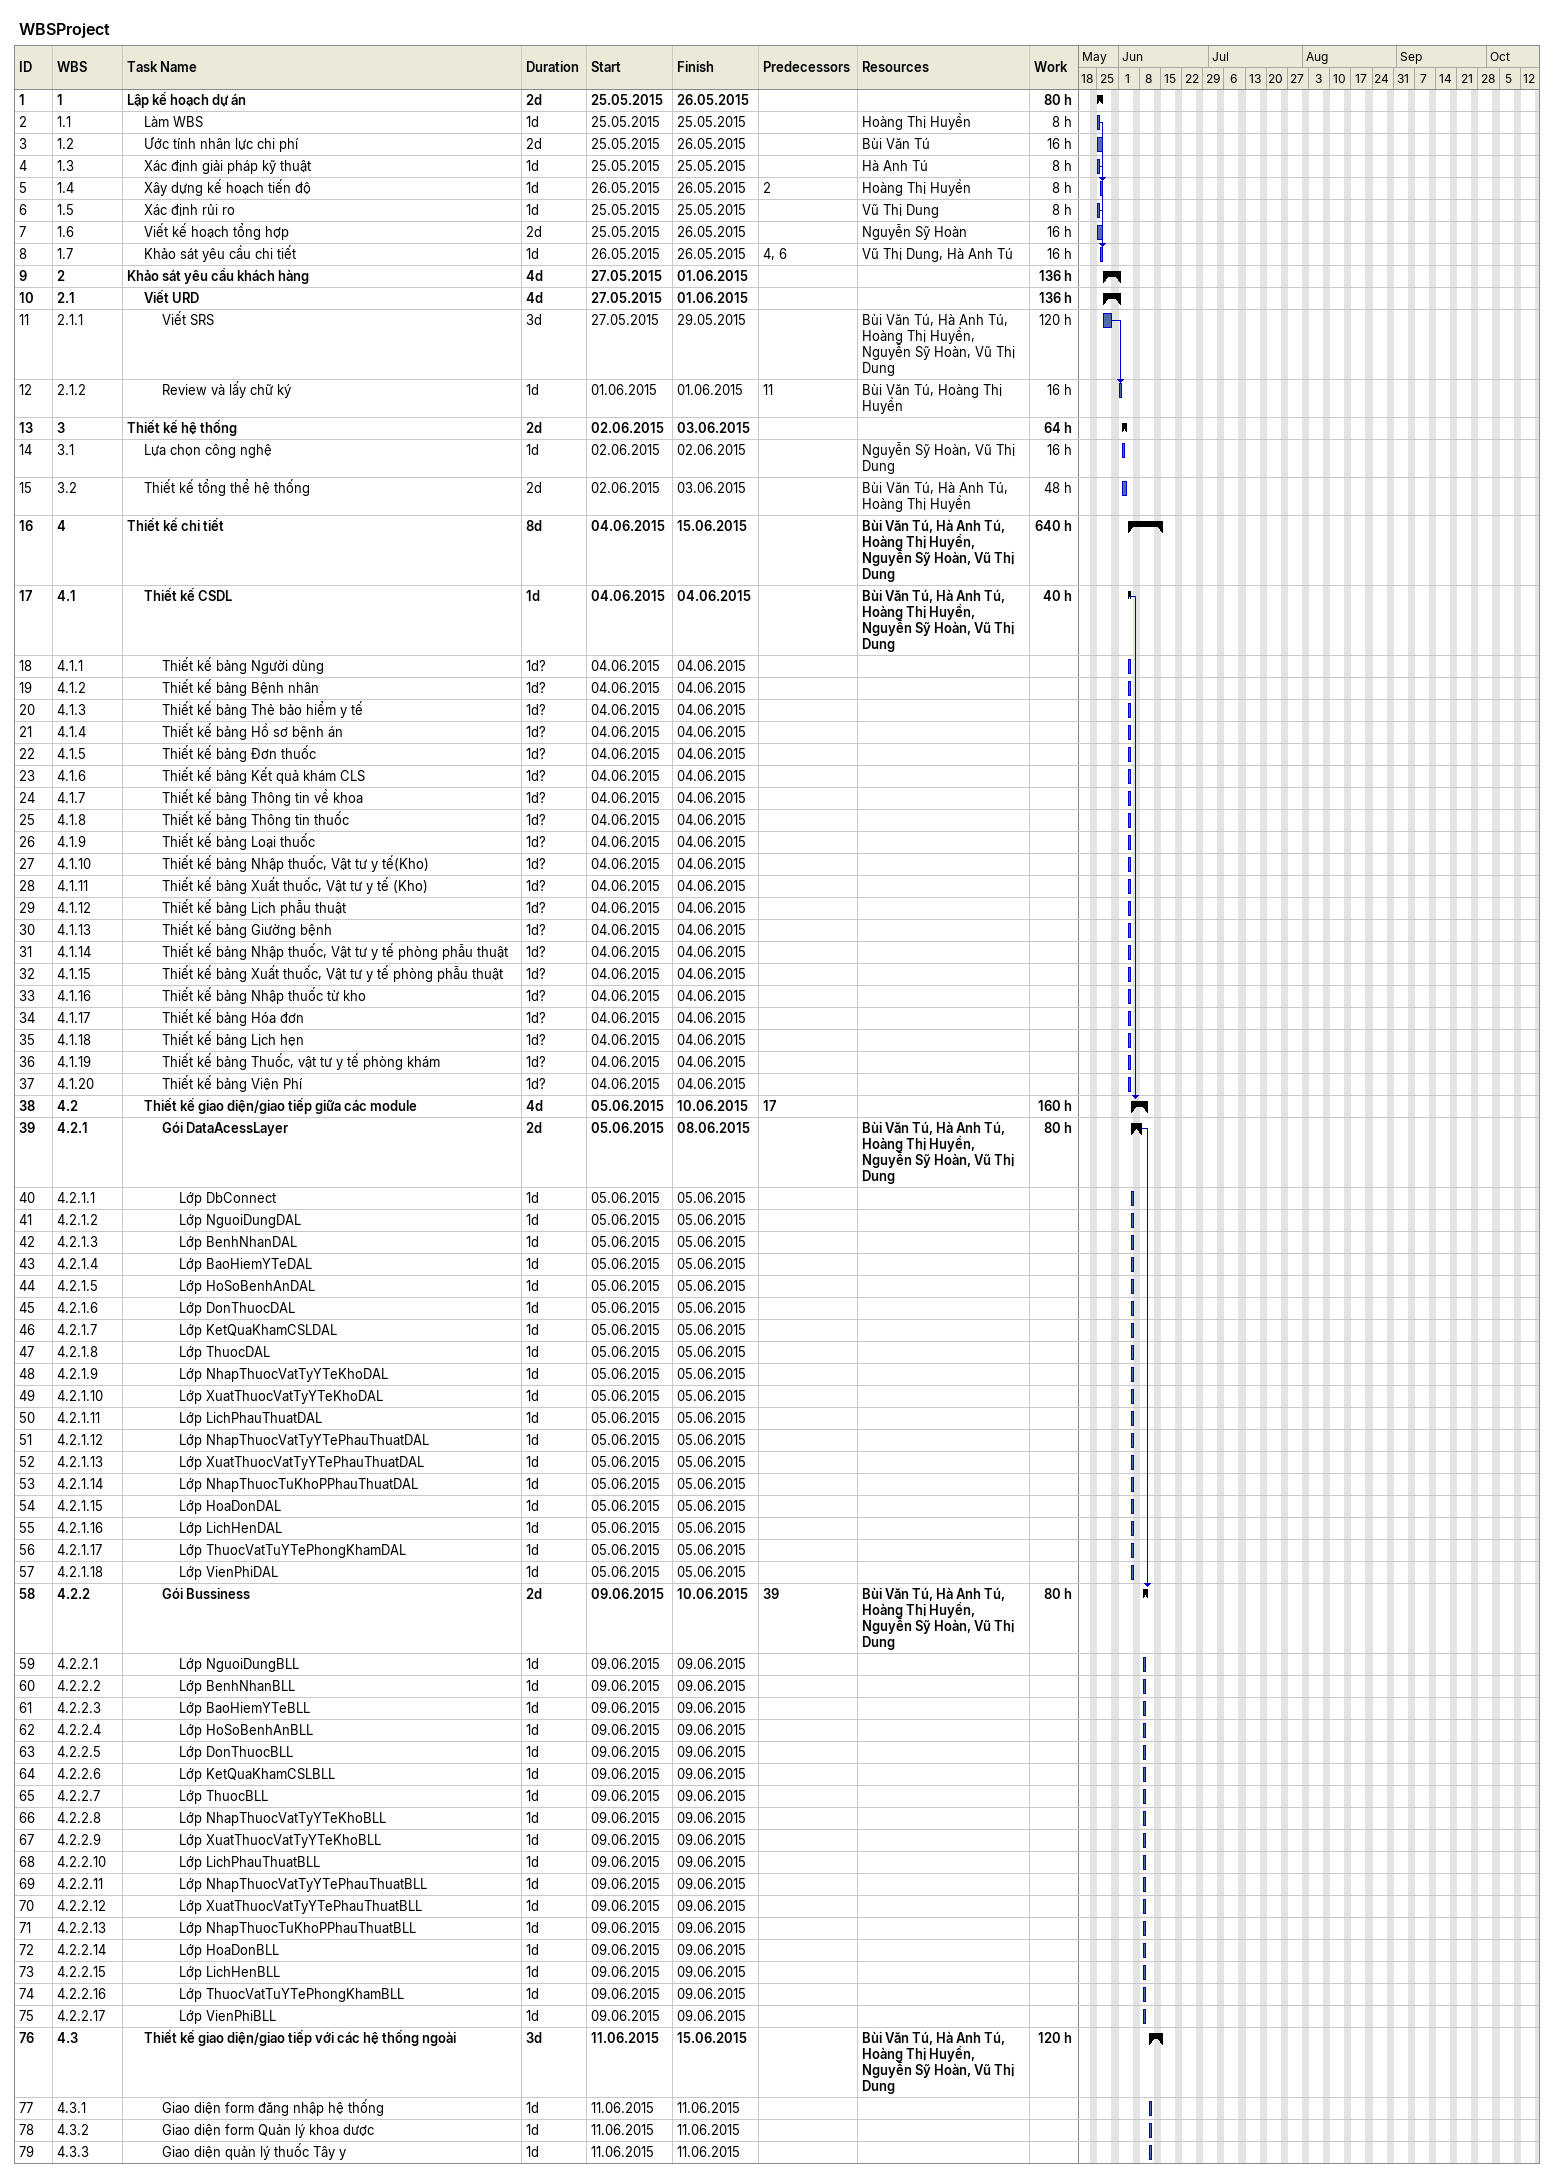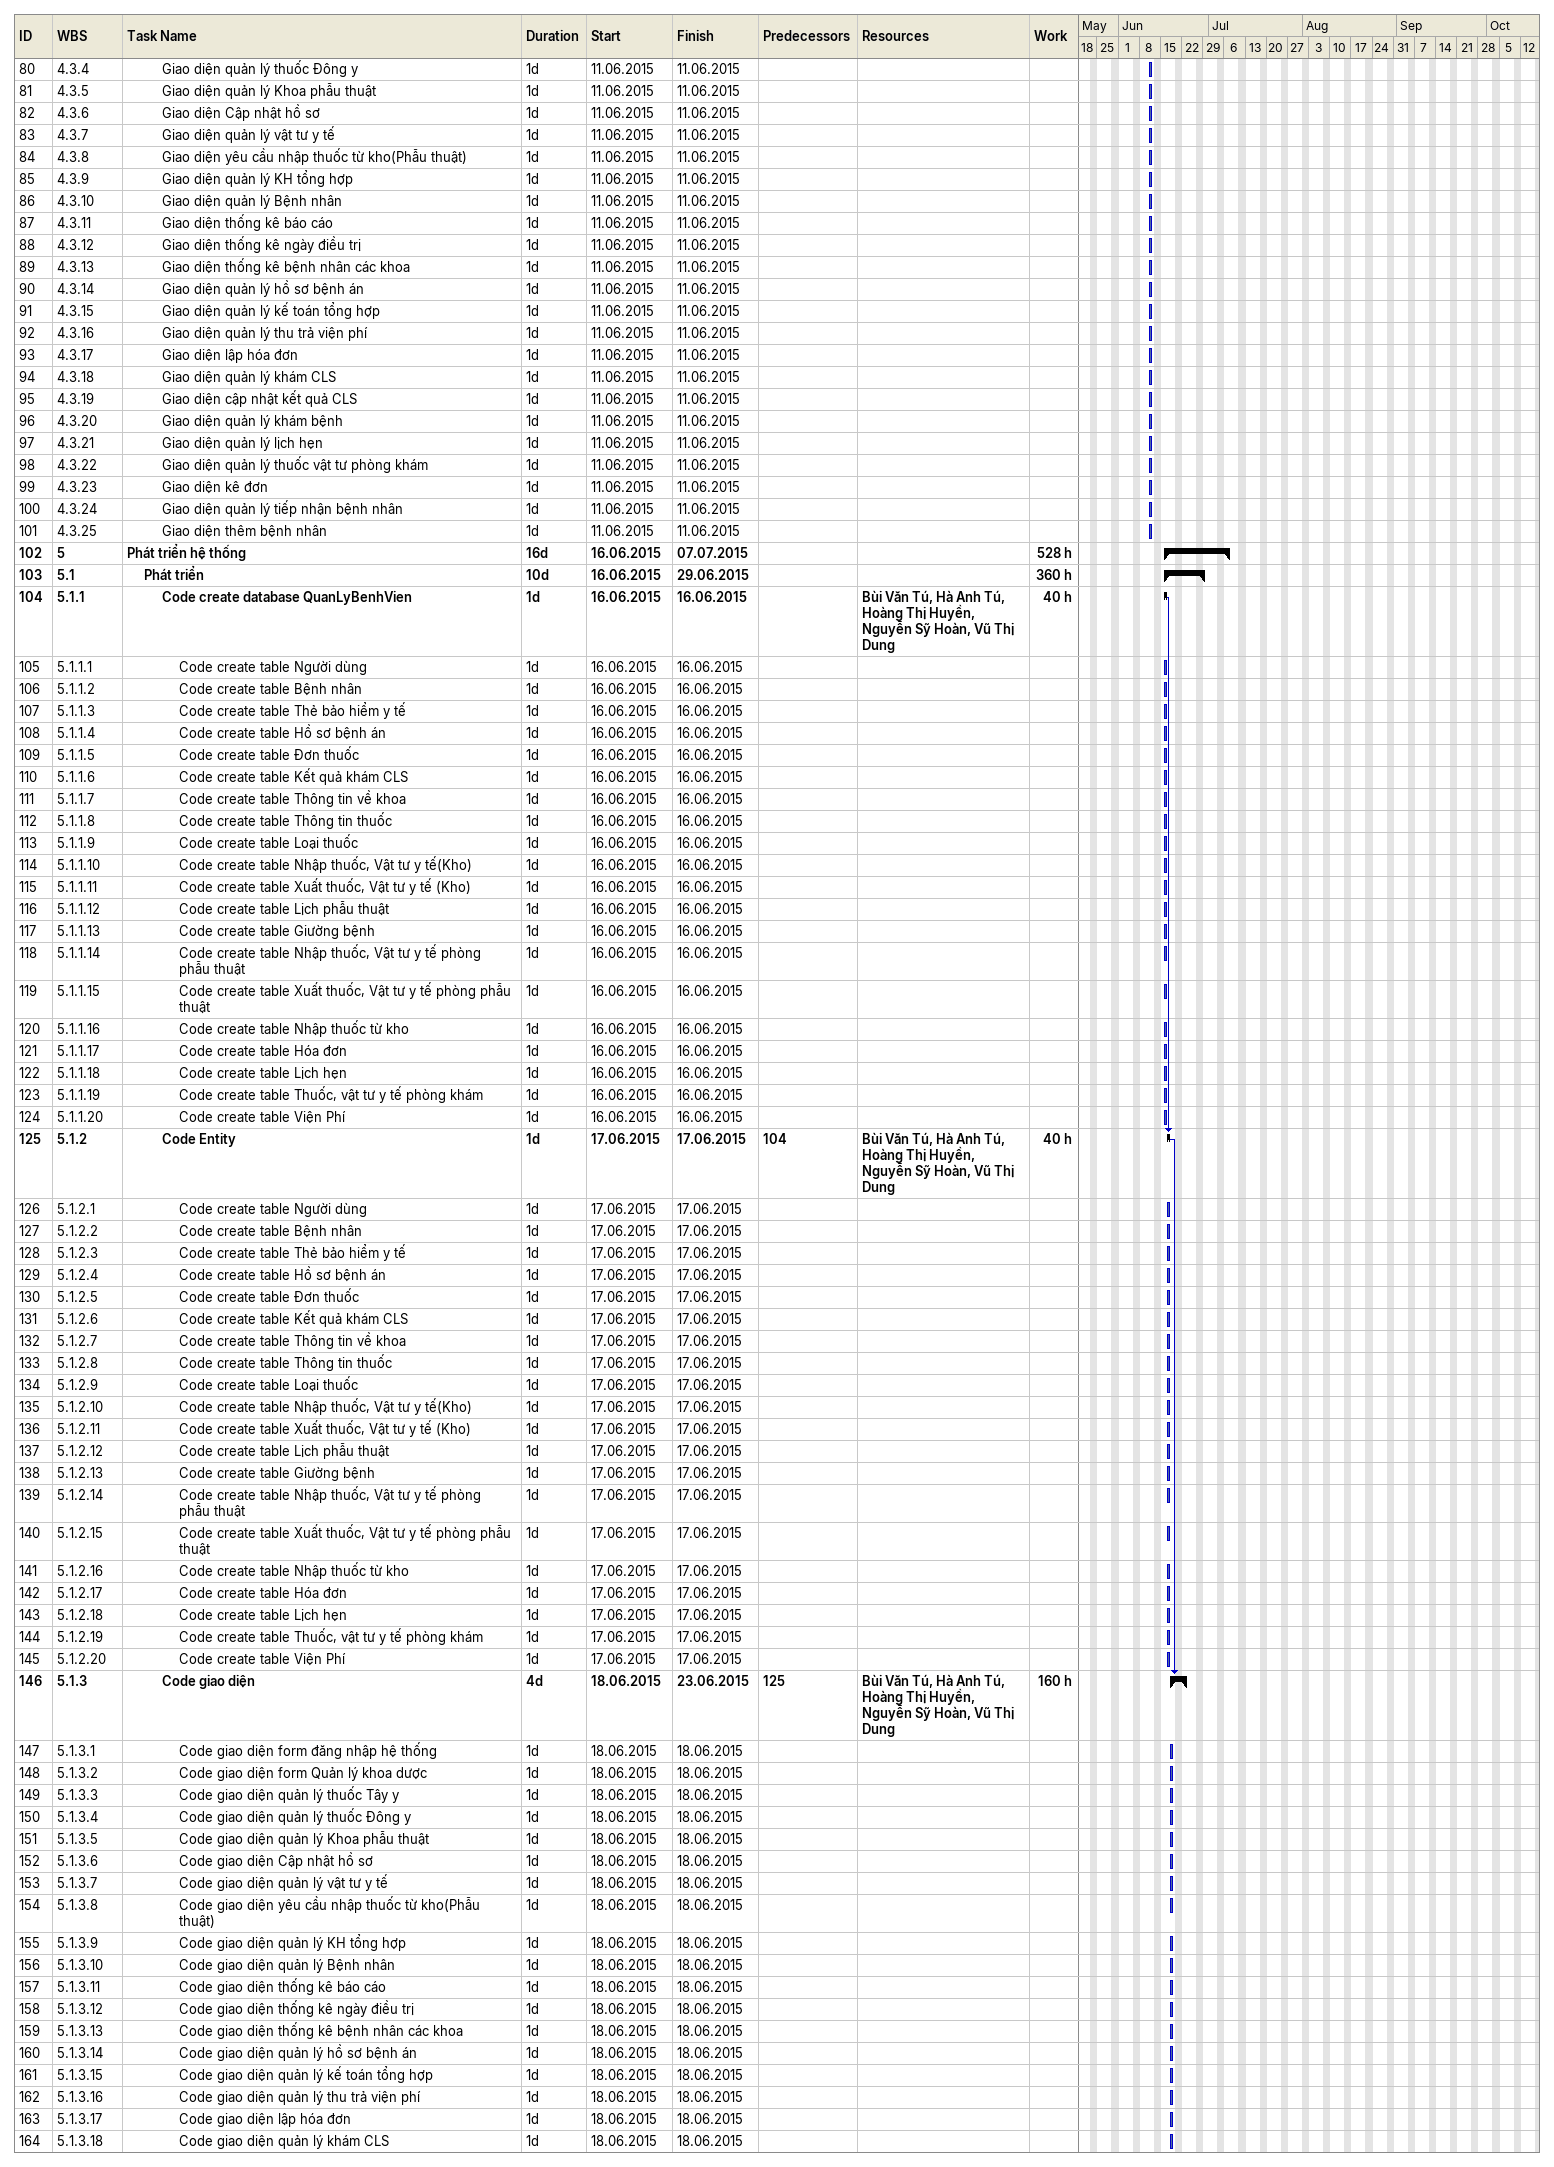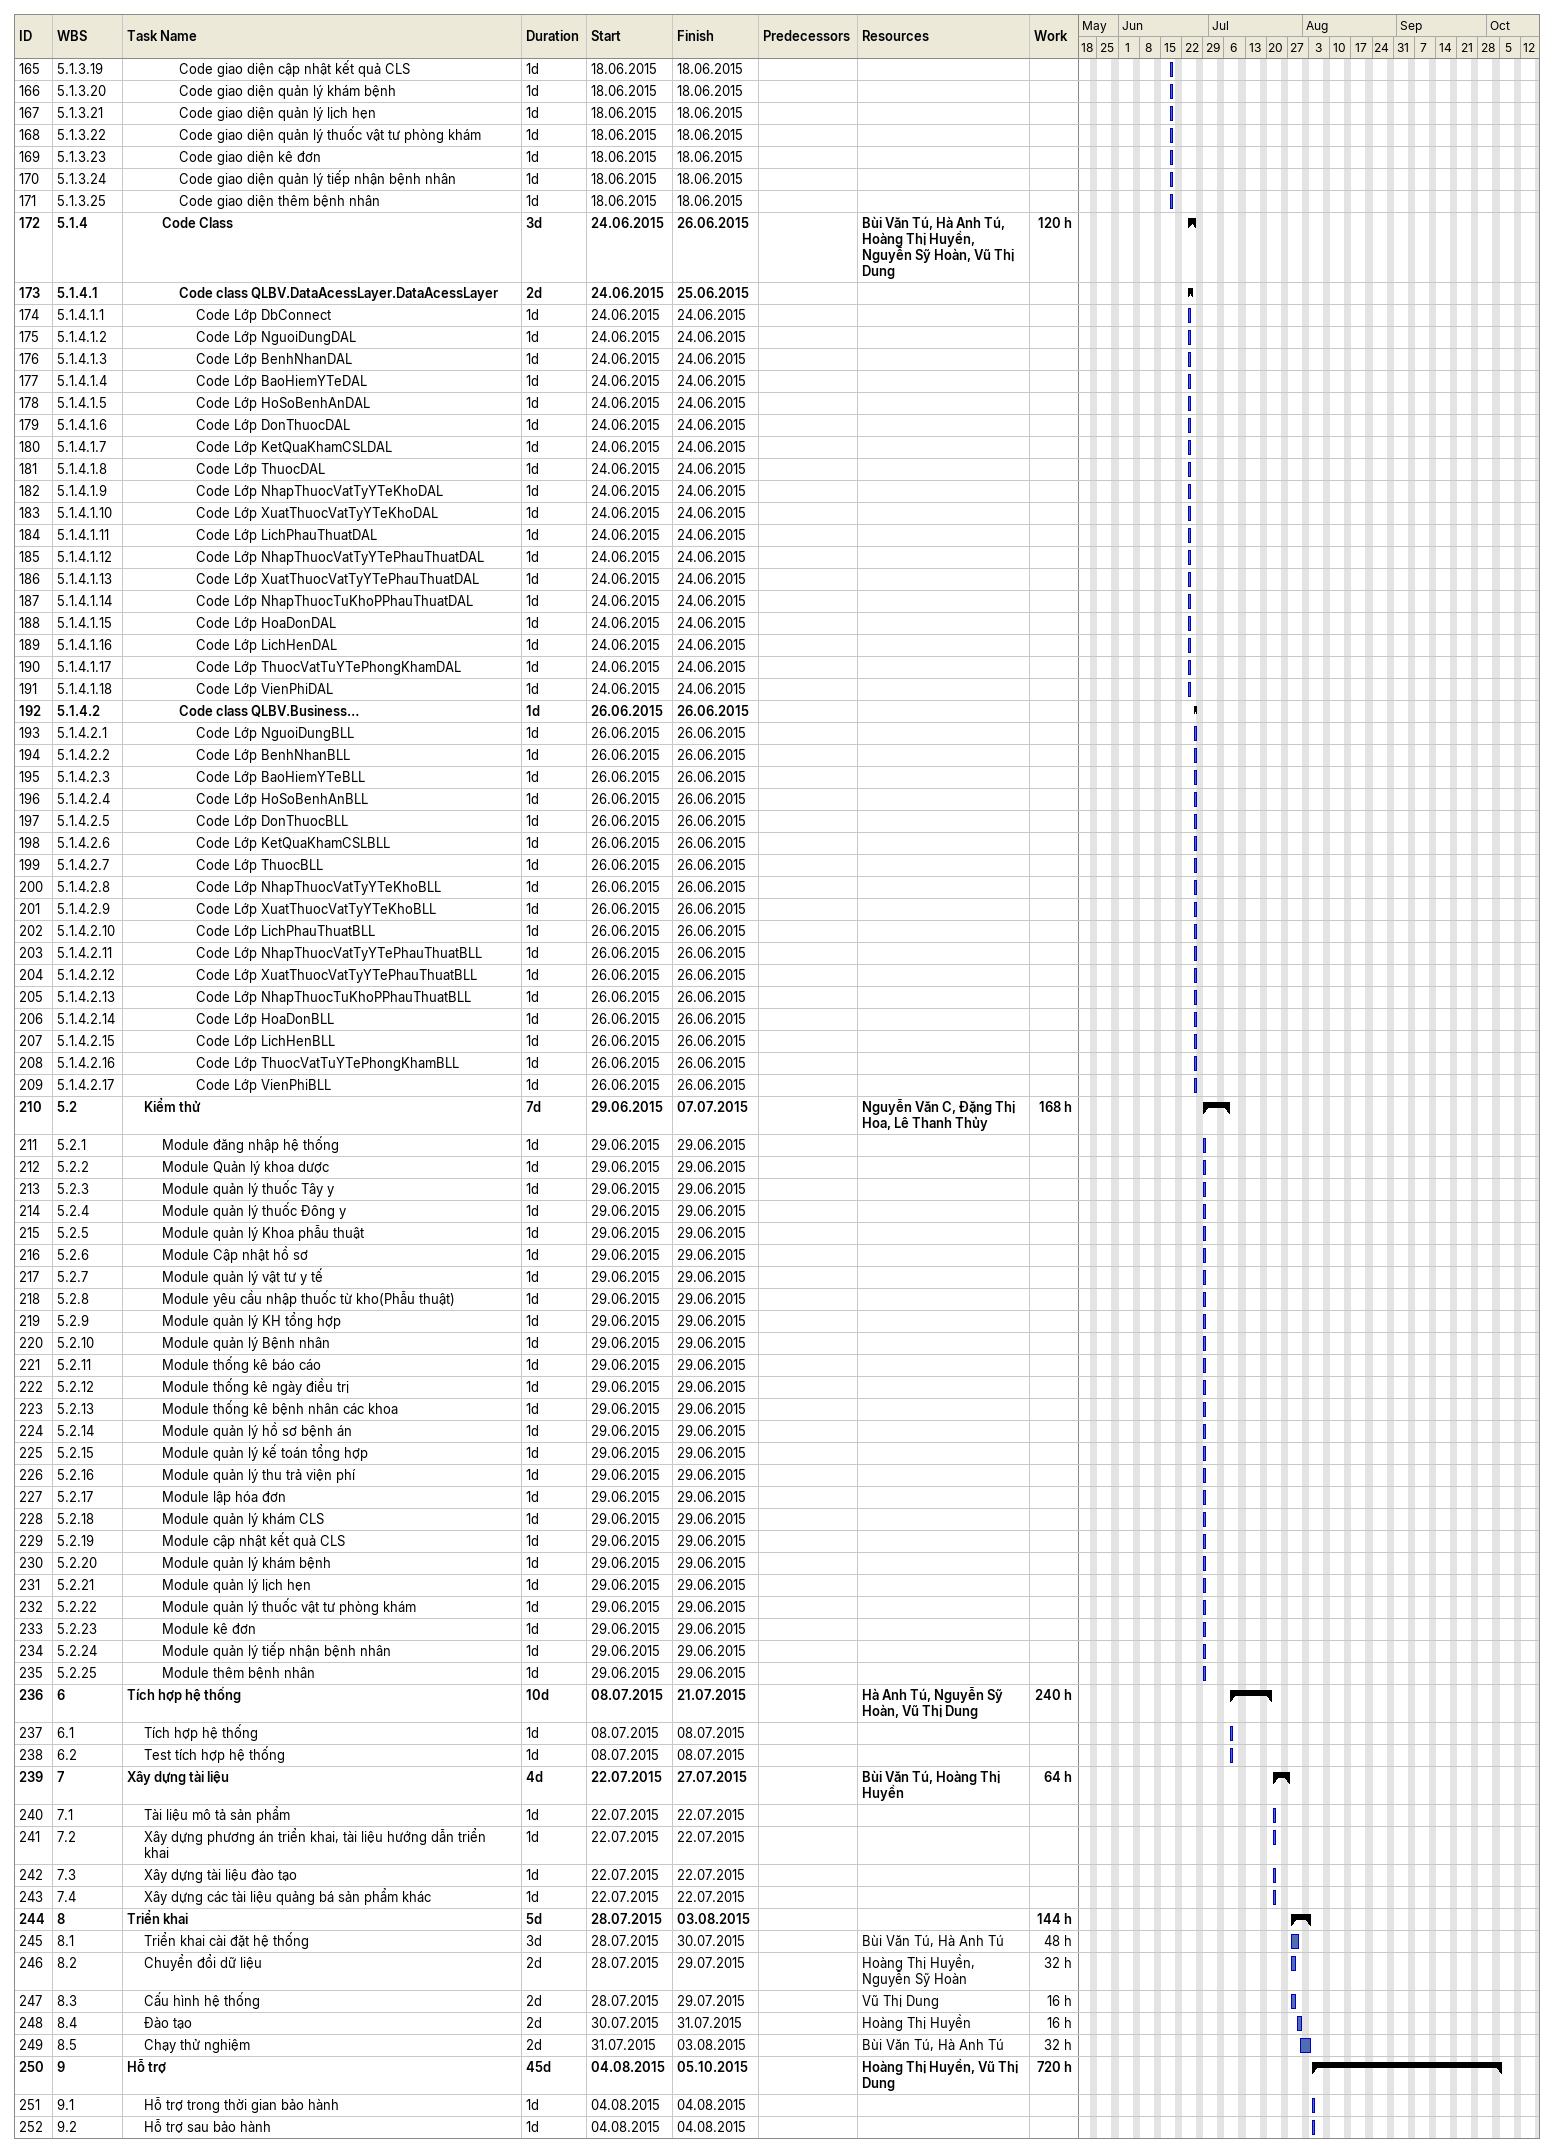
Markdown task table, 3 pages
WBSProject

| ID | WBS | Task | Duration | Start | Finish | Predecessors | Resources | Work (h) |
|---|---|---|---|---|---|---|---|---|
| 1 | 1 | **Lập kế hoạch dự án** | 2d | 2015-05-25 | 2015-05-26 |  |  | 80 |
| 2 | 1.1 | Làm WBS | 1d | 2015-05-25 | 2015-05-25 |  | Hoàng Thị Huyền | 8 |
| 3 | 1.2 | Ước tính nhân lực chi phí | 2d | 2015-05-25 | 2015-05-26 |  | Bùi Văn Tú | 16 |
| 4 | 1.3 | Xác định giải pháp kỹ thuật | 1d | 2015-05-25 | 2015-05-25 |  | Hà Anh Tú | 8 |
| 5 | 1.4 | Xây dựng kế hoạch tiến độ | 1d | 2015-05-26 | 2015-05-26 | 2 | Hoàng Thị Huyền | 8 |
| 6 | 1.5 | Xác định rủi ro | 1d | 2015-05-25 | 2015-05-25 |  | Vũ Thị Dung | 8 |
| 7 | 1.6 | Viết kế hoạch tổng hợp | 2d | 2015-05-25 | 2015-05-26 |  | Nguyễn Sỹ Hoàn | 16 |
| 8 | 1.7 | Khảo sát yêu cầu chi tiết | 1d | 2015-05-26 | 2015-05-26 | 4, 6 | Vũ Thị Dung, Hà Anh Tú | 16 |
| 9 | 2 | **Khảo sát yêu cầu khách hàng** | 4d | 2015-05-27 | 2015-06-01 |  |  | 136 |
| 10 | 2.1 | **Viết URD** | 4d | 2015-05-27 | 2015-06-01 |  |  | 136 |
| 11 | 2.1.1 | Viết SRS | 3d | 2015-05-27 | 2015-05-29 |  | Bùi Văn Tú, Hà Anh Tú, Hoàng Thị Huyền, Nguyễn Sỹ Hoàn, Vũ Thị Dung | 120 |
| 12 | 2.1.2 | Review và lấy chữ ký | 1d | 2015-06-01 | 2015-06-01 | 11 | Bùi Văn Tú, Hoàng Thị Huyền | 16 |
| 13 | 3 | **Thiết kế hệ thống** | 2d | 2015-06-02 | 2015-06-03 |  |  | 64 |
| 14 | 3.1 | Lựa chọn công nghệ | 1d | 2015-06-02 | 2015-06-02 |  | Nguyễn Sỹ Hoàn, Vũ Thị Dung | 16 |
| 15 | 3.2 | Thiết kế tổng thể hệ thống | 2d | 2015-06-02 | 2015-06-03 |  | Bùi Văn Tú, Hà Anh Tú, Hoàng Thị Huyền | 48 |
| 16 | 4 | **Thiết kế chi tiết** | 8d | 2015-06-04 | 2015-06-15 |  | Bùi Văn Tú, Hà Anh Tú, Hoàng Thị Huyền, Nguyễn Sỹ Hoàn, Vũ Thị Dung | 640 |
| 17 | 4.1 | **Thiết kế CSDL** | 1d | 2015-06-04 | 2015-06-04 |  | Bùi Văn Tú, Hà Anh Tú, Hoàng Thị Huyền, Nguyễn Sỹ Hoàn, Vũ Thị Dung | 40 |
| 18 | 4.1.1 | Thiết kế bảng Người dùng | 1d? | 2015-06-04 | 2015-06-04 |  |  |  |
| 19 | 4.1.2 | Thiết kế bảng Bệnh nhân | 1d? | 2015-06-04 | 2015-06-04 |  |  |  |
| 20 | 4.1.3 | Thiết kế bảng Thẻ bảo hiểm y tế | 1d? | 2015-06-04 | 2015-06-04 |  |  |  |
| 21 | 4.1.4 | Thiết kế bảng Hồ sơ bệnh án | 1d? | 2015-06-04 | 2015-06-04 |  |  |  |
| 22 | 4.1.5 | Thiết kế bảng Đơn thuốc | 1d? | 2015-06-04 | 2015-06-04 |  |  |  |
| 23 | 4.1.6 | Thiết kế bảng Kết quả khám CLS | 1d? | 2015-06-04 | 2015-06-04 |  |  |  |
| 24 | 4.1.7 | Thiết kế bảng Thông tin về khoa | 1d? | 2015-06-04 | 2015-06-04 |  |  |  |
| 25 | 4.1.8 | Thiết kế bảng Thông tin thuốc | 1d? | 2015-06-04 | 2015-06-04 |  |  |  |
| 26 | 4.1.9 | Thiết kế bảng Loại thuốc | 1d? | 2015-06-04 | 2015-06-04 |  |  |  |
| 27 | 4.1.10 | Thiết kế bảng Nhập thuốc, Vật tư y tế(Kho) | 1d? | 2015-06-04 | 2015-06-04 |  |  |  |
| 28 | 4.1.11 | Thiết kế bảng Xuất thuốc, Vật tư y tế (Kho) | 1d? | 2015-06-04 | 2015-06-04 |  |  |  |
| 29 | 4.1.12 | Thiết kế bảng Lịch phẫu thuật | 1d? | 2015-06-04 | 2015-06-04 |  |  |  |
| 30 | 4.1.13 | Thiết kế bảng Giường bệnh | 1d? | 2015-06-04 | 2015-06-04 |  |  |  |
| 31 | 4.1.14 | Thiết kế bảng Nhập thuốc, Vật tư y tế phòng phẫu thuật | 1d? | 2015-06-04 | 2015-06-04 |  |  |  |
| 32 | 4.1.15 | Thiết kế bảng Xuất thuốc, Vật tư y tế phòng phẫu thuật | 1d? | 2015-06-04 | 2015-06-04 |  |  |  |
| 33 | 4.1.16 | Thiết kế bảng Nhập thuốc từ kho | 1d? | 2015-06-04 | 2015-06-04 |  |  |  |
| 34 | 4.1.17 | Thiết kế bảng Hóa đơn | 1d? | 2015-06-04 | 2015-06-04 |  |  |  |
| 35 | 4.1.18 | Thiết kế bảng Lịch hẹn | 1d? | 2015-06-04 | 2015-06-04 |  |  |  |
| 36 | 4.1.19 | Thiết kế bảng Thuốc, vật tư y tế phòng khám | 1d? | 2015-06-04 | 2015-06-04 |  |  |  |
| 37 | 4.1.20 | Thiết kế bảng Viện Phí | 1d? | 2015-06-04 | 2015-06-04 |  |  |  |
| 38 | 4.2 | **Thiết kế giao diện/giao tiếp giữa các module** | 4d | 2015-06-05 | 2015-06-10 | 17 |  | 160 |
| 39 | 4.2.1 | **Gói DataAcessLayer** | 2d | 2015-06-05 | 2015-06-08 |  | Bùi Văn Tú, Hà Anh Tú, Hoàng Thị Huyền, Nguyễn Sỹ Hoàn, Vũ Thị Dung | 80 |
| 40 | 4.2.1.1 | Lớp DbConnect | 1d | 2015-06-05 | 2015-06-05 |  |  |  |
| 41 | 4.2.1.2 | Lớp NguoiDungDAL | 1d | 2015-06-05 | 2015-06-05 |  |  |  |
| 42 | 4.2.1.3 | Lớp BenhNhanDAL | 1d | 2015-06-05 | 2015-06-05 |  |  |  |
| 43 | 4.2.1.4 | Lớp BaoHiemYTeDAL | 1d | 2015-06-05 | 2015-06-05 |  |  |  |
| 44 | 4.2.1.5 | Lớp HoSoBenhAnDAL | 1d | 2015-06-05 | 2015-06-05 |  |  |  |
| 45 | 4.2.1.6 | Lớp DonThuocDAL | 1d | 2015-06-05 | 2015-06-05 |  |  |  |
| 46 | 4.2.1.7 | Lớp KetQuaKhamCSLDAL | 1d | 2015-06-05 | 2015-06-05 |  |  |  |
| 47 | 4.2.1.8 | Lớp ThuocDAL | 1d | 2015-06-05 | 2015-06-05 |  |  |  |
| 48 | 4.2.1.9 | Lớp NhapThuocVatTyYTeKhoDAL | 1d | 2015-06-05 | 2015-06-05 |  |  |  |
| 49 | 4.2.1.10 | Lớp XuatThuocVatTyYTeKhoDAL | 1d | 2015-06-05 | 2015-06-05 |  |  |  |
| 50 | 4.2.1.11 | Lớp LichPhauThuatDAL | 1d | 2015-06-05 | 2015-06-05 |  |  |  |
| 51 | 4.2.1.12 | Lớp NhapThuocVatTyYTePhauThuatDAL | 1d | 2015-06-05 | 2015-06-05 |  |  |  |
| 52 | 4.2.1.13 | Lớp XuatThuocVatTyYTePhauThuatDAL | 1d | 2015-06-05 | 2015-06-05 |  |  |  |
| 53 | 4.2.1.14 | Lớp NhapThuocTuKhoPPhauThuatDAL | 1d | 2015-06-05 | 2015-06-05 |  |  |  |
| 54 | 4.2.1.15 | Lớp HoaDonDAL | 1d | 2015-06-05 | 2015-06-05 |  |  |  |
| 55 | 4.2.1.16 | Lớp LichHenDAL | 1d | 2015-06-05 | 2015-06-05 |  |  |  |
| 56 | 4.2.1.17 | Lớp ThuocVatTuYTePhongKhamDAL | 1d | 2015-06-05 | 2015-06-05 |  |  |  |
| 57 | 4.2.1.18 | Lớp VienPhiDAL | 1d | 2015-06-05 | 2015-06-05 |  |  |  |
| 58 | 4.2.2 | **Gói Bussiness** | 2d | 2015-06-09 | 2015-06-10 | 39 | Bùi Văn Tú, Hà Anh Tú, Hoàng Thị Huyền, Nguyễn Sỹ Hoàn, Vũ Thị Dung | 80 |
| 59 | 4.2.2.1 | Lớp NguoiDungBLL | 1d | 2015-06-09 | 2015-06-09 |  |  |  |
| 60 | 4.2.2.2 | Lớp BenhNhanBLL | 1d | 2015-06-09 | 2015-06-09 |  |  |  |
| 61 | 4.2.2.3 | Lớp BaoHiemYTeBLL | 1d | 2015-06-09 | 2015-06-09 |  |  |  |
| 62 | 4.2.2.4 | Lớp HoSoBenhAnBLL | 1d | 2015-06-09 | 2015-06-09 |  |  |  |
| 63 | 4.2.2.5 | Lớp DonThuocBLL | 1d | 2015-06-09 | 2015-06-09 |  |  |  |
| 64 | 4.2.2.6 | Lớp KetQuaKhamCSLBLL | 1d | 2015-06-09 | 2015-06-09 |  |  |  |
| 65 | 4.2.2.7 | Lớp ThuocBLL | 1d | 2015-06-09 | 2015-06-09 |  |  |  |
| 66 | 4.2.2.8 | Lớp NhapThuocVatTyYTeKhoBLL | 1d | 2015-06-09 | 2015-06-09 |  |  |  |
| 67 | 4.2.2.9 | Lớp XuatThuocVatTyYTeKhoBLL | 1d | 2015-06-09 | 2015-06-09 |  |  |  |
| 68 | 4.2.2.10 | Lớp LichPhauThuatBLL | 1d | 2015-06-09 | 2015-06-09 |  |  |  |
| 69 | 4.2.2.11 | Lớp NhapThuocVatTyYTePhauThuatBLL | 1d | 2015-06-09 | 2015-06-09 |  |  |  |
| 70 | 4.2.2.12 | Lớp XuatThuocVatTyYTePhauThuatBLL | 1d | 2015-06-09 | 2015-06-09 |  |  |  |
| 71 | 4.2.2.13 | Lớp NhapThuocTuKhoPPhauThuatBLL | 1d | 2015-06-09 | 2015-06-09 |  |  |  |
| 72 | 4.2.2.14 | Lớp HoaDonBLL | 1d | 2015-06-09 | 2015-06-09 |  |  |  |
| 73 | 4.2.2.15 | Lớp LichHenBLL | 1d | 2015-06-09 | 2015-06-09 |  |  |  |
| 74 | 4.2.2.16 | Lớp ThuocVatTuYTePhongKhamBLL | 1d | 2015-06-09 | 2015-06-09 |  |  |  |
| 75 | 4.2.2.17 | Lớp VienPhiBLL | 1d | 2015-06-09 | 2015-06-09 |  |  |  |
| 76 | 4.3 | **Thiết kế giao diện/giao tiếp với các hệ thống ngoài** | 3d | 2015-06-11 | 2015-06-15 |  | Bùi Văn Tú, Hà Anh Tú, Hoàng Thị Huyền, Nguyễn Sỹ Hoàn, Vũ Thị Dung | 120 |
| 77 | 4.3.1 | Giao diện form đăng nhập hệ thống | 1d | 2015-06-11 | 2015-06-11 |  |  |  |
| 78 | 4.3.2 | Giao diện form Quản lý khoa dược | 1d | 2015-06-11 | 2015-06-11 |  |  |  |
| 79 | 4.3.3 | Giao diện quản lý thuốc Tây y | 1d | 2015-06-11 | 2015-06-11 |  |  |  |
| 80 | 4.3.4 | Giao diện quản lý thuốc Đông y | 1d | 2015-06-11 | 2015-06-11 |  |  |  |
| 81 | 4.3.5 | Giao diện quản lý Khoa phẫu thuật | 1d | 2015-06-11 | 2015-06-11 |  |  |  |
| 82 | 4.3.6 | Giao diện Cập nhật hồ sơ | 1d | 2015-06-11 | 2015-06-11 |  |  |  |
| 83 | 4.3.7 | Giao diện quản lý vật tư y tế | 1d | 2015-06-11 | 2015-06-11 |  |  |  |
| 84 | 4.3.8 | Giao diện yêu cầu nhập thuốc từ kho(Phẫu thuật) | 1d | 2015-06-11 | 2015-06-11 |  |  |  |
| 85 | 4.3.9 | Giao diện quản lý KH tổng hợp | 1d | 2015-06-11 | 2015-06-11 |  |  |  |
| 86 | 4.3.10 | Giao diện quản lý Bệnh nhân | 1d | 2015-06-11 | 2015-06-11 |  |  |  |
| 87 | 4.3.11 | Giao diện thống kê báo cáo | 1d | 2015-06-11 | 2015-06-11 |  |  |  |
| 88 | 4.3.12 | Giao diện thống kê ngày điều trị | 1d | 2015-06-11 | 2015-06-11 |  |  |  |
| 89 | 4.3.13 | Giao diện thống kê bệnh nhân các khoa | 1d | 2015-06-11 | 2015-06-11 |  |  |  |
| 90 | 4.3.14 | Giao diện quản lý hồ sơ bệnh án | 1d | 2015-06-11 | 2015-06-11 |  |  |  |
| 91 | 4.3.15 | Giao diện quản lý kế toán tổng hợp | 1d | 2015-06-11 | 2015-06-11 |  |  |  |
| 92 | 4.3.16 | Giao diện quản lý thu trả viện phí | 1d | 2015-06-11 | 2015-06-11 |  |  |  |
| 93 | 4.3.17 | Giao diện lập hóa đơn | 1d | 2015-06-11 | 2015-06-11 |  |  |  |
| 94 | 4.3.18 | Giao diện quản lý khám CLS | 1d | 2015-06-11 | 2015-06-11 |  |  |  |
| 95 | 4.3.19 | Giao diện cập nhật kết quả CLS | 1d | 2015-06-11 | 2015-06-11 |  |  |  |
| 96 | 4.3.20 | Giao diện quản lý khám bệnh | 1d | 2015-06-11 | 2015-06-11 |  |  |  |
| 97 | 4.3.21 | Giao diện quản lý lịch hẹn | 1d | 2015-06-11 | 2015-06-11 |  |  |  |
| 98 | 4.3.22 | Giao diện quản lý thuốc vật tư phòng khám | 1d | 2015-06-11 | 2015-06-11 |  |  |  |
| 99 | 4.3.23 | Giao diện kê đơn | 1d | 2015-06-11 | 2015-06-11 |  |  |  |
| 100 | 4.3.24 | Giao diện quản lý tiếp nhận bệnh nhân | 1d | 2015-06-11 | 2015-06-11 |  |  |  |
| 101 | 4.3.25 | Giao diện thêm bệnh nhân | 1d | 2015-06-11 | 2015-06-11 |  |  |  |
| 102 | 5 | **Phát triển hệ thống** | 16d | 2015-06-16 | 2015-07-07 |  |  | 528 |
| 103 | 5.1 | **Phát triển** | 10d | 2015-06-16 | 2015-06-29 |  |  | 360 |
| 104 | 5.1.1 | **Code create database QuanLyBenhVien** | 1d | 2015-06-16 | 2015-06-16 |  | Bùi Văn Tú, Hà Anh Tú, Hoàng Thị Huyền, Nguyễn Sỹ Hoàn, Vũ Thị Dung | 40 |
| 105 | 5.1.1.1 | Code create table Người dùng | 1d | 2015-06-16 | 2015-06-16 |  |  |  |
| 106 | 5.1.1.2 | Code create table Bệnh nhân | 1d | 2015-06-16 | 2015-06-16 |  |  |  |
| 107 | 5.1.1.3 | Code create table Thẻ bảo hiểm y tế | 1d | 2015-06-16 | 2015-06-16 |  |  |  |
| 108 | 5.1.1.4 | Code create table Hồ sơ bệnh án | 1d | 2015-06-16 | 2015-06-16 |  |  |  |
| 109 | 5.1.1.5 | Code create table Đơn thuốc | 1d | 2015-06-16 | 2015-06-16 |  |  |  |
| 110 | 5.1.1.6 | Code create table Kết quả khám CLS | 1d | 2015-06-16 | 2015-06-16 |  |  |  |
| 111 | 5.1.1.7 | Code create table Thông tin về khoa | 1d | 2015-06-16 | 2015-06-16 |  |  |  |
| 112 | 5.1.1.8 | Code create table Thông tin thuốc | 1d | 2015-06-16 | 2015-06-16 |  |  |  |
| 113 | 5.1.1.9 | Code create table Loại thuốc | 1d | 2015-06-16 | 2015-06-16 |  |  |  |
| 114 | 5.1.1.10 | Code create table Nhập thuốc, Vật tư y tế(Kho) | 1d | 2015-06-16 | 2015-06-16 |  |  |  |
| 115 | 5.1.1.11 | Code create table Xuất thuốc, Vật tư y tế (Kho) | 1d | 2015-06-16 | 2015-06-16 |  |  |  |
| 116 | 5.1.1.12 | Code create table Lịch phẫu thuật | 1d | 2015-06-16 | 2015-06-16 |  |  |  |
| 117 | 5.1.1.13 | Code create table Giường bệnh | 1d | 2015-06-16 | 2015-06-16 |  |  |  |
| 118 | 5.1.1.14 | Code create table Nhập thuốc, Vật tư y tế phòng phẫu thuật | 1d | 2015-06-16 | 2015-06-16 |  |  |  |
| 119 | 5.1.1.15 | Code create table Xuất thuốc, Vật tư y tế phòng phẫu thuật | 1d | 2015-06-16 | 2015-06-16 |  |  |  |
| 120 | 5.1.1.16 | Code create table Nhập thuốc từ kho | 1d | 2015-06-16 | 2015-06-16 |  |  |  |
| 121 | 5.1.1.17 | Code create table Hóa đơn | 1d | 2015-06-16 | 2015-06-16 |  |  |  |
| 122 | 5.1.1.18 | Code create table Lịch hẹn | 1d | 2015-06-16 | 2015-06-16 |  |  |  |
| 123 | 5.1.1.19 | Code create table Thuốc, vật tư y tế phòng khám | 1d | 2015-06-16 | 2015-06-16 |  |  |  |
| 124 | 5.1.1.20 | Code create table Viện Phí | 1d | 2015-06-16 | 2015-06-16 |  |  |  |
| 125 | 5.1.2 | **Code Entity** | 1d | 2015-06-17 | 2015-06-17 | 104 | Bùi Văn Tú, Hà Anh Tú, Hoàng Thị Huyền, Nguyễn Sỹ Hoàn, Vũ Thị Dung | 40 |
| 126 | 5.1.2.1 | Code create table Người dùng | 1d | 2015-06-17 | 2015-06-17 |  |  |  |
| 127 | 5.1.2.2 | Code create table Bệnh nhân | 1d | 2015-06-17 | 2015-06-17 |  |  |  |
| 128 | 5.1.2.3 | Code create table Thẻ bảo hiểm y tế | 1d | 2015-06-17 | 2015-06-17 |  |  |  |
| 129 | 5.1.2.4 | Code create table Hồ sơ bệnh án | 1d | 2015-06-17 | 2015-06-17 |  |  |  |
| 130 | 5.1.2.5 | Code create table Đơn thuốc | 1d | 2015-06-17 | 2015-06-17 |  |  |  |
| 131 | 5.1.2.6 | Code create table Kết quả khám CLS | 1d | 2015-06-17 | 2015-06-17 |  |  |  |
| 132 | 5.1.2.7 | Code create table Thông tin về khoa | 1d | 2015-06-17 | 2015-06-17 |  |  |  |
| 133 | 5.1.2.8 | Code create table Thông tin thuốc | 1d | 2015-06-17 | 2015-06-17 |  |  |  |
| 134 | 5.1.2.9 | Code create table Loại thuốc | 1d | 2015-06-17 | 2015-06-17 |  |  |  |
| 135 | 5.1.2.10 | Code create table Nhập thuốc, Vật tư y tế(Kho) | 1d | 2015-06-17 | 2015-06-17 |  |  |  |
| 136 | 5.1.2.11 | Code create table Xuất thuốc, Vật tư y tế (Kho) | 1d | 2015-06-17 | 2015-06-17 |  |  |  |
| 137 | 5.1.2.12 | Code create table Lịch phẫu thuật | 1d | 2015-06-17 | 2015-06-17 |  |  |  |
| 138 | 5.1.2.13 | Code create table Giường bệnh | 1d | 2015-06-17 | 2015-06-17 |  |  |  |
| 139 | 5.1.2.14 | Code create table Nhập thuốc, Vật tư y tế phòng phẫu thuật | 1d | 2015-06-17 | 2015-06-17 |  |  |  |
| 140 | 5.1.2.15 | Code create table Xuất thuốc, Vật tư y tế phòng phẫu thuật | 1d | 2015-06-17 | 2015-06-17 |  |  |  |
| 141 | 5.1.2.16 | Code create table Nhập thuốc từ kho | 1d | 2015-06-17 | 2015-06-17 |  |  |  |
| 142 | 5.1.2.17 | Code create table Hóa đơn | 1d | 2015-06-17 | 2015-06-17 |  |  |  |
| 143 | 5.1.2.18 | Code create table Lịch hẹn | 1d | 2015-06-17 | 2015-06-17 |  |  |  |
| 144 | 5.1.2.19 | Code create table Thuốc, vật tư y tế phòng khám | 1d | 2015-06-17 | 2015-06-17 |  |  |  |
| 145 | 5.1.2.20 | Code create table Viện Phí | 1d | 2015-06-17 | 2015-06-17 |  |  |  |
| 146 | 5.1.3 | **Code giao diện** | 4d | 2015-06-18 | 2015-06-23 | 125 | Bùi Văn Tú, Hà Anh Tú, Hoàng Thị Huyền, Nguyễn Sỹ Hoàn, Vũ Thị Dung | 160 |
| 147 | 5.1.3.1 | Code giao diện form đăng nhập hệ thống | 1d | 2015-06-18 | 2015-06-18 |  |  |  |
| 148 | 5.1.3.2 | Code giao diện form Quản lý khoa dược | 1d | 2015-06-18 | 2015-06-18 |  |  |  |
| 149 | 5.1.3.3 | Code giao diện quản lý thuốc Tây y | 1d | 2015-06-18 | 2015-06-18 |  |  |  |
| 150 | 5.1.3.4 | Code giao diện quản lý thuốc Đông y | 1d | 2015-06-18 | 2015-06-18 |  |  |  |
| 151 | 5.1.3.5 | Code giao diện quản lý Khoa phẫu thuật | 1d | 2015-06-18 | 2015-06-18 |  |  |  |
| 152 | 5.1.3.6 | Code giao diện Cập nhật hồ sơ | 1d | 2015-06-18 | 2015-06-18 |  |  |  |
| 153 | 5.1.3.7 | Code giao diện quản lý vật tư y tế | 1d | 2015-06-18 | 2015-06-18 |  |  |  |
| 154 | 5.1.3.8 | Code giao diện yêu cầu nhập thuốc từ kho(Phẫu thuật) | 1d | 2015-06-18 | 2015-06-18 |  |  |  |
| 155 | 5.1.3.9 | Code giao diện quản lý KH tổng hợp | 1d | 2015-06-18 | 2015-06-18 |  |  |  |
| 156 | 5.1.3.10 | Code giao diện quản lý Bệnh nhân | 1d | 2015-06-18 | 2015-06-18 |  |  |  |
| 157 | 5.1.3.11 | Code giao diện thống kê báo cáo | 1d | 2015-06-18 | 2015-06-18 |  |  |  |
| 158 | 5.1.3.12 | Code giao diện thống kê ngày điều trị | 1d | 2015-06-18 | 2015-06-18 |  |  |  |
| 159 | 5.1.3.13 | Code giao diện thống kê bệnh nhân các khoa | 1d | 2015-06-18 | 2015-06-18 |  |  |  |
| 160 | 5.1.3.14 | Code giao diện quản lý hồ sơ bệnh án | 1d | 2015-06-18 | 2015-06-18 |  |  |  |
| 161 | 5.1.3.15 | Code giao diện quản lý kế toán tổng hợp | 1d | 2015-06-18 | 2015-06-18 |  |  |  |
| 162 | 5.1.3.16 | Code giao diện quản lý thu trả viện phí | 1d | 2015-06-18 | 2015-06-18 |  |  |  |
| 163 | 5.1.3.17 | Code giao diện lập hóa đơn | 1d | 2015-06-18 | 2015-06-18 |  |  |  |
| 164 | 5.1.3.18 | Code giao diện quản lý khám CLS | 1d | 2015-06-18 | 2015-06-18 |  |  |  |
| 165 | 5.1.3.19 | Code giao diện cập nhật kết quả CLS | 1d | 2015-06-18 | 2015-06-18 |  |  |  |
| 166 | 5.1.3.20 | Code giao diện quản lý khám bệnh | 1d | 2015-06-18 | 2015-06-18 |  |  |  |
| 167 | 5.1.3.21 | Code giao diện quản lý lịch hẹn | 1d | 2015-06-18 | 2015-06-18 |  |  |  |
| 168 | 5.1.3.22 | Code giao diện quản lý thuốc vật tư phòng khám | 1d | 2015-06-18 | 2015-06-18 |  |  |  |
| 169 | 5.1.3.23 | Code giao diện kê đơn | 1d | 2015-06-18 | 2015-06-18 |  |  |  |
| 170 | 5.1.3.24 | Code giao diện quản lý tiếp nhận bệnh nhân | 1d | 2015-06-18 | 2015-06-18 |  |  |  |
| 171 | 5.1.3.25 | Code giao diện thêm bệnh nhân | 1d | 2015-06-18 | 2015-06-18 |  |  |  |
| 172 | 5.1.4 | **Code Class** | 3d | 2015-06-24 | 2015-06-26 |  | Bùi Văn Tú, Hà Anh Tú, Hoàng Thị Huyền, Nguyễn Sỹ Hoàn, Vũ Thị Dung | 120 |
| 173 | 5.1.4.1 | **Code class QLBV.DataAcessLayer.DataAcessLayer** | 2d | 2015-06-24 | 2015-06-25 |  |  |  |
| 174 | 5.1.4.1.1 | Code Lớp DbConnect | 1d | 2015-06-24 | 2015-06-24 |  |  |  |
| 175 | 5.1.4.1.2 | Code Lớp NguoiDungDAL | 1d | 2015-06-24 | 2015-06-24 |  |  |  |
| 176 | 5.1.4.1.3 | Code Lớp BenhNhanDAL | 1d | 2015-06-24 | 2015-06-24 |  |  |  |
| 177 | 5.1.4.1.4 | Code Lớp BaoHiemYTeDAL | 1d | 2015-06-24 | 2015-06-24 |  |  |  |
| 178 | 5.1.4.1.5 | Code Lớp HoSoBenhAnDAL | 1d | 2015-06-24 | 2015-06-24 |  |  |  |
| 179 | 5.1.4.1.6 | Code Lớp DonThuocDAL | 1d | 2015-06-24 | 2015-06-24 |  |  |  |
| 180 | 5.1.4.1.7 | Code Lớp KetQuaKhamCSLDAL | 1d | 2015-06-24 | 2015-06-24 |  |  |  |
| 181 | 5.1.4.1.8 | Code Lớp ThuocDAL | 1d | 2015-06-24 | 2015-06-24 |  |  |  |
| 182 | 5.1.4.1.9 | Code Lớp NhapThuocVatTyYTeKhoDAL | 1d | 2015-06-24 | 2015-06-24 |  |  |  |
| 183 | 5.1.4.1.10 | Code Lớp XuatThuocVatTyYTeKhoDAL | 1d | 2015-06-24 | 2015-06-24 |  |  |  |
| 184 | 5.1.4.1.11 | Code Lớp LichPhauThuatDAL | 1d | 2015-06-24 | 2015-06-24 |  |  |  |
| 185 | 5.1.4.1.12 | Code Lớp NhapThuocVatTyYTePhauThuatDAL | 1d | 2015-06-24 | 2015-06-24 |  |  |  |
| 186 | 5.1.4.1.13 | Code Lớp XuatThuocVatTyYTePhauThuatDAL | 1d | 2015-06-24 | 2015-06-24 |  |  |  |
| 187 | 5.1.4.1.14 | Code Lớp NhapThuocTuKhoPPhauThuatDAL | 1d | 2015-06-24 | 2015-06-24 |  |  |  |
| 188 | 5.1.4.1.15 | Code Lớp HoaDonDAL | 1d | 2015-06-24 | 2015-06-24 |  |  |  |
| 189 | 5.1.4.1.16 | Code Lớp LichHenDAL | 1d | 2015-06-24 | 2015-06-24 |  |  |  |
| 190 | 5.1.4.1.17 | Code Lớp ThuocVatTuYTePhongKhamDAL | 1d | 2015-06-24 | 2015-06-24 |  |  |  |
| 191 | 5.1.4.1.18 | Code Lớp VienPhiDAL | 1d | 2015-06-24 | 2015-06-24 |  |  |  |
| 192 | 5.1.4.2 | **Code class QLBV.Business…** | 1d | 2015-06-26 | 2015-06-26 |  |  |  |
| 193 | 5.1.4.2.1 | Code Lớp NguoiDungBLL | 1d | 2015-06-26 | 2015-06-26 |  |  |  |
| 194 | 5.1.4.2.2 | Code Lớp BenhNhanBLL | 1d | 2015-06-26 | 2015-06-26 |  |  |  |
| 195 | 5.1.4.2.3 | Code Lớp BaoHiemYTeBLL | 1d | 2015-06-26 | 2015-06-26 |  |  |  |
| 196 | 5.1.4.2.4 | Code Lớp HoSoBenhAnBLL | 1d | 2015-06-26 | 2015-06-26 |  |  |  |
| 197 | 5.1.4.2.5 | Code Lớp DonThuocBLL | 1d | 2015-06-26 | 2015-06-26 |  |  |  |
| 198 | 5.1.4.2.6 | Code Lớp KetQuaKhamCSLBLL | 1d | 2015-06-26 | 2015-06-26 |  |  |  |
| 199 | 5.1.4.2.7 | Code Lớp ThuocBLL | 1d | 2015-06-26 | 2015-06-26 |  |  |  |
| 200 | 5.1.4.2.8 | Code Lớp NhapThuocVatTyYTeKhoBLL | 1d | 2015-06-26 | 2015-06-26 |  |  |  |
| 201 | 5.1.4.2.9 | Code Lớp XuatThuocVatTyYTeKhoBLL | 1d | 2015-06-26 | 2015-06-26 |  |  |  |
| 202 | 5.1.4.2.10 | Code Lớp LichPhauThuatBLL | 1d | 2015-06-26 | 2015-06-26 |  |  |  |
| 203 | 5.1.4.2.11 | Code Lớp NhapThuocVatTyYTePhauThuatBLL | 1d | 2015-06-26 | 2015-06-26 |  |  |  |
| 204 | 5.1.4.2.12 | Code Lớp XuatThuocVatTyYTePhauThuatBLL | 1d | 2015-06-26 | 2015-06-26 |  |  |  |
| 205 | 5.1.4.2.13 | Code Lớp NhapThuocTuKhoPPhauThuatBLL | 1d | 2015-06-26 | 2015-06-26 |  |  |  |
| 206 | 5.1.4.2.14 | Code Lớp HoaDonBLL | 1d | 2015-06-26 | 2015-06-26 |  |  |  |
| 207 | 5.1.4.2.15 | Code Lớp LichHenBLL | 1d | 2015-06-26 | 2015-06-26 |  |  |  |
| 208 | 5.1.4.2.16 | Code Lớp ThuocVatTuYTePhongKhamBLL | 1d | 2015-06-26 | 2015-06-26 |  |  |  |
| 209 | 5.1.4.2.17 | Code Lớp VienPhiBLL | 1d | 2015-06-26 | 2015-06-26 |  |  |  |
| 210 | 5.2 | **Kiểm thử** | 7d | 2015-06-29 | 2015-07-07 |  | Nguyễn Văn C, Đặng Thị Hoa, Lê Thanh Thủy | 168 |
| 211 | 5.2.1 | Module đăng nhập hệ thống | 1d | 2015-06-29 | 2015-06-29 |  |  |  |
| 212 | 5.2.2 | Module Quản lý khoa dược | 1d | 2015-06-29 | 2015-06-29 |  |  |  |
| 213 | 5.2.3 | Module quản lý thuốc Tây y | 1d | 2015-06-29 | 2015-06-29 |  |  |  |
| 214 | 5.2.4 | Module quản lý thuốc Đông y | 1d | 2015-06-29 | 2015-06-29 |  |  |  |
| 215 | 5.2.5 | Module quản lý Khoa phẫu thuật | 1d | 2015-06-29 | 2015-06-29 |  |  |  |
| 216 | 5.2.6 | Module Cập nhật hồ sơ | 1d | 2015-06-29 | 2015-06-29 |  |  |  |
| 217 | 5.2.7 | Module quản lý vật tư y tế | 1d | 2015-06-29 | 2015-06-29 |  |  |  |
| 218 | 5.2.8 | Module yêu cầu nhập thuốc từ kho(Phẫu thuật) | 1d | 2015-06-29 | 2015-06-29 |  |  |  |
| 219 | 5.2.9 | Module quản lý KH tổng hợp | 1d | 2015-06-29 | 2015-06-29 |  |  |  |
| 220 | 5.2.10 | Module quản lý Bệnh nhân | 1d | 2015-06-29 | 2015-06-29 |  |  |  |
| 221 | 5.2.11 | Module thống kê báo cáo | 1d | 2015-06-29 | 2015-06-29 |  |  |  |
| 222 | 5.2.12 | Module thống kê ngày điều trị | 1d | 2015-06-29 | 2015-06-29 |  |  |  |
| 223 | 5.2.13 | Module thống kê bệnh nhân các khoa | 1d | 2015-06-29 | 2015-06-29 |  |  |  |
| 224 | 5.2.14 | Module quản lý hồ sơ bệnh án | 1d | 2015-06-29 | 2015-06-29 |  |  |  |
| 225 | 5.2.15 | Module quản lý kế toán tổng hợp | 1d | 2015-06-29 | 2015-06-29 |  |  |  |
| 226 | 5.2.16 | Module quản lý thu trả viện phí | 1d | 2015-06-29 | 2015-06-29 |  |  |  |
| 227 | 5.2.17 | Module lập hóa đơn | 1d | 2015-06-29 | 2015-06-29 |  |  |  |
| 228 | 5.2.18 | Module quản lý khám CLS | 1d | 2015-06-29 | 2015-06-29 |  |  |  |
| 229 | 5.2.19 | Module cập nhật kết quả CLS | 1d | 2015-06-29 | 2015-06-29 |  |  |  |
| 230 | 5.2.20 | Module quản lý khám bệnh | 1d | 2015-06-29 | 2015-06-29 |  |  |  |
| 231 | 5.2.21 | Module quản lý lịch hẹn | 1d | 2015-06-29 | 2015-06-29 |  |  |  |
| 232 | 5.2.22 | Module quản lý thuốc vật tư phòng khám | 1d | 2015-06-29 | 2015-06-29 |  |  |  |
| 233 | 5.2.23 | Module kê đơn | 1d | 2015-06-29 | 2015-06-29 |  |  |  |
| 234 | 5.2.24 | Module quản lý tiếp nhận bệnh nhân | 1d | 2015-06-29 | 2015-06-29 |  |  |  |
| 235 | 5.2.25 | Module thêm bệnh nhân | 1d | 2015-06-29 | 2015-06-29 |  |  |  |
| 236 | 6 | **Tích hợp hệ thống** | 10d | 2015-07-08 | 2015-07-21 |  | Hà Anh Tú, Nguyễn Sỹ Hoàn, Vũ Thị Dung | 240 |
| 237 | 6.1 | Tích hợp hệ thống | 1d | 2015-07-08 | 2015-07-08 |  |  |  |
| 238 | 6.2 | Test tích hợp hệ thống | 1d | 2015-07-08 | 2015-07-08 |  |  |  |
| 239 | 7 | **Xây dựng tài liệu** | 4d | 2015-07-22 | 2015-07-27 |  | Bùi Văn Tú, Hoàng Thị Huyền | 64 |
| 240 | 7.1 | Tài liệu mô tả sản phẩm | 1d | 2015-07-22 | 2015-07-22 |  |  |  |
| 241 | 7.2 | Xây dựng phương án triển khai, tài liệu hướng dẫn triển khai | 1d | 2015-07-22 | 2015-07-22 |  |  |  |
| 242 | 7.3 | Xây dựng tài liệu đào tạo | 1d | 2015-07-22 | 2015-07-22 |  |  |  |
| 243 | 7.4 | Xây dựng các tài liệu quảng bá sản phẩm khác | 1d | 2015-07-22 | 2015-07-22 |  |  |  |
| 244 | 8 | **Triển khai** | 5d | 2015-07-28 | 2015-08-03 |  |  | 144 |
| 245 | 8.1 | Triển khai cài đặt hệ thống | 3d | 2015-07-28 | 2015-07-30 |  | Bùi Văn Tú, Hà Anh Tú | 48 |
| 246 | 8.2 | Chuyển đổi dữ liệu | 2d | 2015-07-28 | 2015-07-29 |  | Hoàng Thị Huyền, Nguyễn Sỹ Hoàn | 32 |
| 247 | 8.3 | Cấu hình hệ thống | 2d | 2015-07-28 | 2015-07-29 |  | Vũ Thị Dung | 16 |
| 248 | 8.4 | Đào tạo | 2d | 2015-07-30 | 2015-07-31 |  | Hoàng Thị Huyền | 16 |
| 249 | 8.5 | Chạy thử nghiệm | 2d | 2015-07-31 | 2015-08-03 |  | Bùi Văn Tú, Hà Anh Tú | 32 |
| 250 | 9 | **Hỗ trợ** | 45d | 2015-08-04 | 2015-10-05 |  | Hoàng Thị Huyền, Vũ Thị Dung | 720 |
| 251 | 9.1 | Hỗ trợ trong thời gian bảo hành | 1d | 2015-08-04 | 2015-08-04 |  |  |  |
| 252 | 9.2 | Hỗ trợ sau bảo hành | 1d | 2015-08-04 | 2015-08-04 |  |  |  |
